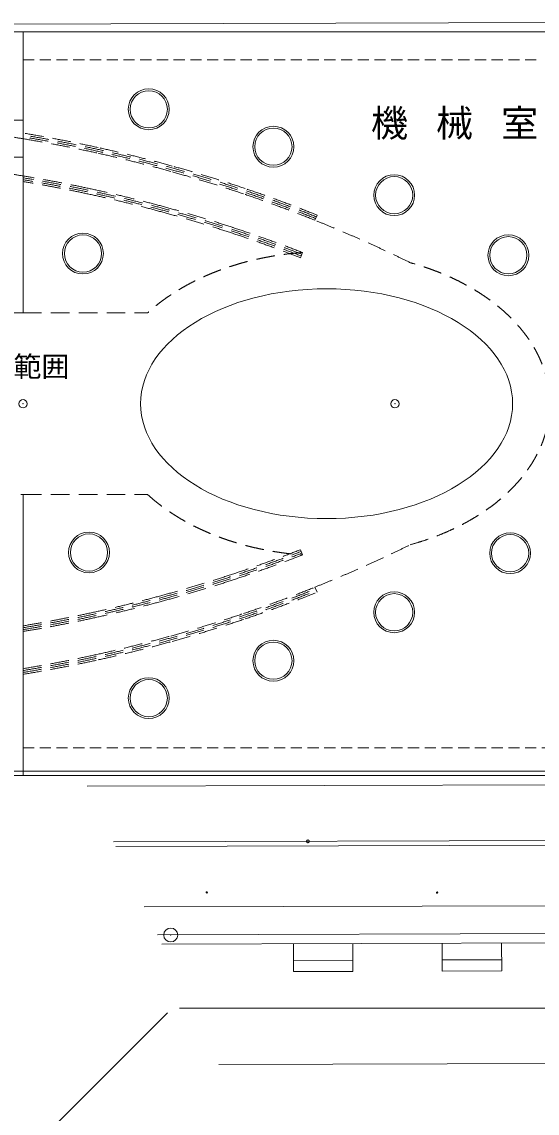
# Model space of a CAD drawing. Units: millimetres, scale not verified. Extents: x -287378 to 159522, y -165011 to 67197.
# Drawn here: x 55472 to 83183, y -30176 to 28514 of the extents above; entities that cross this region are included whole.
import ezdxf
from ezdxf.enums import TextEntityAlignment as Align

# ---------------------------------------------------------------- set-up
doc = ezdxf.new("R2010")
doc.units = ezdxf.units.MM
doc.header["$LTSCALE"] = 500
for name, pattern in [('CHAIN1', [8, 5, -1, 1, -1]), ('DASHED1', [1.8, 1.2, -0.6]), ('DASHED2', [3, 2, -1])]:
    doc.linetypes.add(name, pattern=pattern)
for name, color, linetype, lineweight in [('0-0_0_____\ue619', 4, 'Continuous', 9), ('0-2_______\ue619', 4, 'Continuous', 9), ('0-6_______\ue619', 7, 'Continuous', 9), ('0-8_______\ue619', 4, 'Continuous', 9), ('0-9_______\ue619', 4, 'DASHED1', 9), ('0-A_______\ue619', 4, 'DASHED2', 9), ('0-F_______\ue619', 7, 'Continuous', 9), ('1-0_現況__\ue619', 4, 'Continuous', 9), ('F-2__ﾞﾘｯﾄﾞ_y', 7, 'Continuous', 9)]:
    doc.layers.add(name, color=color, linetype=linetype, lineweight=lineweight)
doc.styles.add('ＭＳ ゴシック', font='')
doc.styles.get('ＭＳ ゴシック').set_extended_font_data('MS Gothic')

msp = doc.modelspace()

# ---------------------------------------------------------------- linework, layer by layer
at = {"layer": '0-0_0_____\ue619'}
for p, q in [((63943.8, -24521.5), (109051.2, -24521.5)), ((56763.3, -31327.7), (63303, -24786.7))]:
    msp.add_line(p, q, dxfattribs=at)
for centre, radius in [((55536.1, 7977.2), 225), ((55536.1, 7977.2), 9), ((55536.1, 7977.2), 9), ((75536.1, 7977.2), 225), ((75536.1, 7977.2), 9), ((75536.1, 7977.2), 9), ((65417.5, -18301.8), 37.6), ((77798.6, -18312.8), 37.6), ((63477.9, -20595.5), 375), ((63477.9, -20595.5), 15)]:
    msp.add_circle(centre, radius, dxfattribs=at)
at = {"layer": '0-2_______\ue619'}
for p, q in [((55536.1, 27977.1), (55536.1, 12857.1)), ((55536.1, 23227.2), (-90966.2, 23226.9)), ((-94502.3, 12857.1), (55536.1, 12857.1)), ((55536.1, 3097.2), (55536.1, -12022.2)), ((55536.1, -22.9), (55536.1, 2977.1)), ((55536.1, -3272.9), (55536.1, -142.9)), ((55536.1, -10402.9), (55536.1, -7272.9)), ((55536.1, -11782.3), (55536.1, -10522.9)), ((-90846.1, -11783), (132545.9, -11781.8)), ((39461.7, -11782.3), (132545.9, -11781.8))]:
    msp.add_line(p, q, dxfattribs=at)
at = {"layer": '0-2_______\ue619', "linetype": 'CHAIN1'}
msp.add_line((-90966.2, 21227.1), (55536.1, 21227.1), dxfattribs=at)
at = {"layer": '0-2_______\ue619', "linetype": 'DASHED1'}
msp.add_line((55536.1, -10522.9), (96664.5, -10522.8), dxfattribs=at)
at = {"layer": '0-2_______\ue619'}
for centre, radius in [((58757.6, 16052.9), 1100), ((58757.6, 16052.9), 1000), ((75536.1, 7977.2), 9), ((59084.3, -23.4), 1100), ((59084.3, -23.4), 1000)]:
    msp.add_circle(centre, radius, dxfattribs=at)
at = {"layer": '0-2_______\ue619', "linetype": 'DASHED2'}
for centre, start in [((43327.6, -51772.5), 80.63173), ((43327.6, -53772.5), 80.6317)]:
    msp.add_arc(centre, 75000, start, 99.36837, dxfattribs=at)
at = {"layer": '0-6_______\ue619'}
for p, q in [((96625.7, 27977.2), (-90966.2, 27976.8)), ((-90966.1, -12023), (96625.8, -12022))]:
    msp.add_line(p, q, dxfattribs=at)
at = {"layer": '0-8_______\ue619'}
for p, q in [((53132.3, 28392.3), (96565.4, 28514.1)), ((96538.3, -12485.7), (58988, -12591.1)), ((111373.2, -15444), (60403.5, -15587.2)), ((111305.7, -15694.2), (60521.5, -15836.9)), ((70782.3, -15551.8), (70782.1, -15555.5)), ((70782.1, -15555.5), (70782.1, -15559.1)), ((70782.1, -15559.1), (70782.2, -15562.7)), ((70782.2, -15562.7), (70782.6, -15566.4)), ((70782.7, -15548.2), (70782.3, -15551.8)), ((70782.6, -15566.4), (70783.1, -15570)), ((70783.3, -15544.6), (70782.7, -15548.2)), ((70783.1, -15570), (70783.8, -15573.6)), ((70784, -15541), (70783.3, -15544.6)), ((70785, -15537.5), (70784, -15541)), ((70786, -15534), (70785, -15537.5)), ((70787.3, -15530.6), (70786, -15534)), ((70786.9, -15584), (70788.3, -15587.4)), ((70788.8, -15527.2), (70787.3, -15530.6)), ((70788.3, -15587.4), (70789.1, -15589)), ((70790.4, -15524), (70788.8, -15527.2)), ((70789.1, -15589), (70791.6, -15593.9)), ((70792.1, -15520.8), (70790.4, -15524)), ((70791.6, -15593.9), (70793.5, -15597)), ((70794.1, -15517.7), (70792.1, -15520.8)), ((70793.5, -15597), (70795.5, -15600)), ((70796.1, -15514.7), (70794.1, -15517.7)), ((70795.5, -15600), (70797.7, -15602.9)), ((70798.3, -15511.8), (70796.1, -15514.7)), ((70797.7, -15602.9), (70800, -15605.8)), ((70800.7, -15509.1), (70798.3, -15511.8)), ((70800, -15605.8), (70802.5, -15608.4)), ((70803.2, -15506.4), (70800.7, -15509.1)), ((70802.5, -15608.4), (70805, -15611)), ((70805.8, -15503.9), (70803.2, -15506.4)), ((70805, -15611), (70807.8, -15613.4)), ((70808.6, -15501.5), (70805.8, -15503.9)), ((70807.8, -15613.4), (70810.6, -15615.7)), ((70811.5, -15499.2), (70808.6, -15501.5)), ((70810.6, -15615.7), (70813.5, -15617.9)), ((70814.5, -15497.1), (70811.5, -15499.2)), ((70813.5, -15617.9), (70816.6, -15619.9)), ((70817.5, -15495.2), (70814.5, -15497.1)), ((70816.6, -15619.9), (70819.7, -15621.7)), ((70820.7, -15493.4), (70817.5, -15495.2)), ((70819.7, -15621.7), (70823, -15623.4)), ((70823.9, -15491.8), (70820.7, -15493.4)), ((70823, -15623.4), (70826.3, -15625)), ((70827.3, -15490.2), (70823.9, -15491.8)), ((70826.3, -15625), (70829.6, -15626.3)), ((70830.7, -15489), (70827.3, -15490.2)), ((70829.6, -15626.3), (70833.1, -15627.5)), ((70834.1, -15487.9), (70830.7, -15489)), ((70833.1, -15627.5), (70836.6, -15628.5)), ((70837.7, -15486.9), (70834.1, -15487.9)), ((70836.6, -15628.5), (70840.2, -15629.3)), ((70841.2, -15486.1), (70837.7, -15486.9)), ((70840.2, -15629.3), (70843.7, -15630)), ((70844.8, -15485.5), (70841.2, -15486.1)), ((70843.7, -15630), (70847.4, -15630.5)), ((70848.4, -15485.1), (70844.8, -15485.5)), ((70847.4, -15630.5), (70850.9, -15630.8)), ((70852, -15484.8), (70848.4, -15485.1)), ((70850.9, -15630.8), (70854.6, -15630.9)), ((70855.7, -15484.8), (70852, -15484.8)), ((70854.6, -15630.9), (70858.2, -15630.8)), ((70859.3, -15484.9), (70855.7, -15484.8)), ((70858.2, -15630.8), (70861.9, -15630.6)), ((70862.9, -15485.2), (70859.3, -15484.9)), ((70861.9, -15630.6), (70865.5, -15630.2)), ((70866.6, -15485.6), (70862.9, -15485.2)), ((70865.5, -15630.2), (70869.1, -15629.5)), ((70870.1, -15486.3), (70866.6, -15485.6)), ((70869.1, -15629.5), (70872.6, -15628.7)), ((70873.7, -15487.1), (70870.1, -15486.3)), ((70872.6, -15628.7), (70876.2, -15627.8)), ((70877.2, -15488.1), (70873.7, -15487.1)), ((70876.2, -15627.8), (70879.7, -15626.7)), ((70880.6, -15489.3), (70877.2, -15488.1)), ((70879.7, -15626.7), (70883, -15625.3)), ((70884, -15490.7), (70880.6, -15489.3)), ((70883, -15625.3), (70886.4, -15623.8)), ((70887.3, -15492.2), (70884, -15490.7)), ((70886.4, -15623.8), (70889.6, -15622.2)), ((70890.6, -15493.9), (70887.3, -15492.2)), ((70889.6, -15622.2), (70892.8, -15620.4)), ((70893.7, -15495.8), (70890.6, -15493.9)), ((70892.8, -15620.4), (70895.9, -15618.5)), ((70896.7, -15497.7), (70893.7, -15495.8)), ((70895.9, -15618.5), (70898.8, -15616.4)), ((70899.7, -15499.9), (70896.7, -15497.7)), ((70898.8, -15616.4), (70901.7, -15614.1)), ((70902.5, -15502.2), (70899.7, -15499.9)), ((70901.7, -15614.1), (70904.4, -15611.7)), ((70905.2, -15504.6), (70902.5, -15502.2)), ((70904.4, -15611.7), (70907.1, -15609.2)), ((70907.8, -15507.2), (70905.2, -15504.6)), ((70907.1, -15609.2), (70909.5, -15606.6)), ((70910.3, -15509.9), (70907.8, -15507.2)), ((70909.5, -15606.6), (70911.9, -15603.8)), ((70912.6, -15512.7), (70910.3, -15509.9)), ((70911.9, -15603.8), (70914.2, -15600.9)), ((70914.7, -15515.6), (70912.6, -15512.7)), ((70914.2, -15600.9), (70916.2, -15597.9)), ((70916.8, -15518.6), (70914.7, -15515.6)), ((70916.2, -15597.9), (70918.2, -15594.8)), ((70918.7, -15521.8), (70916.8, -15518.6)), ((70918.2, -15594.8), (70919.9, -15591.6)), ((70920.4, -15525), (70918.7, -15521.8)), ((70919.9, -15591.6), (70921.5, -15588.3)), ((70922, -15528.2), (70920.4, -15525)), ((70921.5, -15588.3), (70923, -15585)), ((70923.3, -15531.6), (70922, -15528.2)), ((70923, -15585), (70924.2, -15581.6)), ((70924.6, -15535), (70923.3, -15531.6)), ((70924.2, -15581.6), (70925.4, -15578.1)), ((70925.6, -15538.5), (70924.6, -15535)), ((70925.4, -15578.1), (70926.3, -15574.6)), ((70926.5, -15542.1), (70925.6, -15538.5)), ((70926.3, -15574.6), (70927, -15571)), ((70927.2, -15545.7), (70926.5, -15542.1)), ((70927, -15571), (70927.5, -15567.4)), ((70927.7, -15549.3), (70927.2, -15545.7)), ((70927.5, -15567.4), (70928, -15563.8)), ((70928.1, -15552.9), (70927.7, -15549.3)), ((70928, -15563.8), (70928.2, -15560.2)), ((70928.2, -15556.5), (70928.1, -15552.9)), ((70928.2, -15560.2), (70928.2, -15556.5)), ((106143, -18958.7), (62055, -19082.6)), ((107619.3, -20454.6), (62762.8, -20580.5)), ((107620.7, -20954.6), (62998.7, -21079.9)), ((70076.8, -22560), (70072.6, -21060.1)), ((73276.8, -22551.1), (73272.5, -21051.1)), ((78076.7, -22537.7), (78072.5, -21037.7)), ((81276.6, -22528.7), (81272.5, -21028.7)), ((73275, -21951), (70075.1, -21960.1)), ((81275, -21928.7), (78075, -21937.7)), ((73276.8, -22551.1), (70076.8, -22560)), ((81276.6, -22528.7), (78076.7, -22537.7)), ((66058.6, -27556.1), (108277.3, -27445.6))]:
    msp.add_line(p, q, dxfattribs=at)
msp.add_lwpolyline([(70783.8, -15573.6), (70784.7, -15577.1), (70785.7, -15580.6), (70786.9, -15584)], dxfattribs=at)
at = {"layer": '0-9_______\ue619'}
msp.add_line((55536.1, -10522.9), (96664.5, -10522.8), dxfattribs=at)
at = {"layer": '0-A_______\ue619', "linetype": 'DASHED1'}
for p, q in [((55536.1, 26477.1), (83235.7, 26477.1)), ((55536.1, -10522.9), (96664.5, -10522.8))]:
    msp.add_line(p, q, dxfattribs=at)
at = {"layer": '0-A_______\ue619'}
for p, q in [((71346.4, 18120.5), (71234.8, 17842.1)), ((70559.4, 16109), (70450.2, 15829.7)), ((55536.1, 12857.1), (62230.5, 12857.1)), ((55536.1, 3097.2), (62230.5, 3097.2)), ((70450.2, 124.7), (70559.2, -153.7)), ((71234.5, -1887.9), (71346.1, -2166.3))]:
    msp.add_line(p, q, dxfattribs=at)
at = {"layer": '0-A_______\ue619', "linetype": 'Continuous'}
for centre, radius in [((62298.1, 23810.7), 1100), ((62298.1, 23810.7), 1000), ((69000, 21797.8), 1100), ((69000, 21797.8), 1000), ((75494.5, 19192.3), 1100), ((75494.5, 19192.3), 1000), ((81636.2, 15962.1), 1100), ((81636.2, 15962.1), 1000), ((81729.4, -60.9), 1100), ((81729.4, -60.9), 1000), ((75494.6, -3238), 1100), ((75494.6, -3238), 1000), ((69000, -5843.4), 1100), ((69000, -5843.4), 1000), ((62298.2, -7856.4), 1100), ((62298.2, -7856.4), 1000)]:
    msp.add_circle(centre, radius, dxfattribs=at)
at = {"layer": '0-A_______\ue619'}
for centre, radius, start, end in [((43327.6, -51772.5), 75300, 77.54079, 80.66935), ((43327.6, -51772.5), 75200, 68.15508, 80.65681), ((43327.6, -51772.5), 75100, 68.15508, 80.64424), ((43327.6, -51772.5), 75000, 77.54079, 80.6317), ((43327.6, -51772.5), 75300, 74.41219, 77.54079), ((43327.6, -51772.5), 75000, 74.41219, 77.54079), ((43327.6, -51772.5), 75300, 71.28363, 74.41221), ((43327.6, -53772.5), 75000, 77.87039, 80.6317), ((43327.6, -53772.5), 74900, 68.71015, 80.61905), ((43327.6, -53772.5), 74800, 68.71015, 80.60638), ((43327.6, -51772.5), 75000, 71.28363, 74.41221), ((43327.6, -53772.5), 74700, 77.87173, 80.59373), ((43327.6, -53772.5), 75000, 74.82276, 77.87039), ((43327.6, -51772.5), 75300, 68.15508, 71.28363), ((43327.6, -53772.5), 74700, 74.82443, 77.87173), ((43327.6, -51772.5), 75000, 68.15508, 71.28363), ((43327.6, -53772.5), 74700, 71.77587, 74.82443), ((43327.6, -53772.5), 75000, 71.7739, 74.82276), ((43327.6, -51772.5), 75000, 63.86654, 68.15508), ((43327.6, -53772.5), 74700, 68.71015, 71.77587), ((43327.6, -53772.5), 75000, 68.71015, 71.7739), ((43327.5, 69726.8), 74800, 279.3937, 291.29), ((43327.5, 69726.8), 74700, 288.22401, 291.28997), ((43327.5, 67726.8), 75000, 291.84472, 296.13364), ((43327.5, 69726.8), 74900, 279.38105, 291.29), ((43327.5, 69726.8), 75000, 288.22598, 291.29), ((43327.5, 69726.8), 74700, 285.17553, 288.22401), ((43327.5, 69726.8), 75000, 285.17717, 288.22598), ((43327.5, 67726.8), 75100, 279.3558, 291.84472), ((43327.5, 67726.8), 75200, 279.34326, 291.84472), ((43327.5, 67726.8), 75000, 288.71622, 291.84472), ((43327.5, 67726.8), 75300, 288.71622, 291.84472), ((43327.5, 69726.8), 74700, 282.12829, 285.17553), ((43327.5, 69726.8), 75000, 282.1296, 285.17717), ((43327.5, 69726.8), 74700, 279.40635, 282.12829), ((43327.5, 67726.8), 75000, 285.58772, 288.71622), ((43327.5, 69726.8), 75000, 279.36837, 282.1296), ((43327.5, 67726.8), 75300, 285.58772, 288.71622), ((43327.5, 67726.8), 75000, 282.45922, 285.58772), ((43327.5, 67726.8), 75300, 282.45922, 285.58772), ((43327.5, 67726.8), 75000, 279.36837, 282.45922), ((43327.5, 67726.8), 75300, 279.33072, 282.45922)]:
    msp.add_arc(centre, radius, start, end, dxfattribs=at)
for start_param, end_param in [(1.6795369, 2.5023999), (5.6710877, 7.4694976), (3.780797, 4.6036539), (5.0968857, 5.6710877)]:
    msp.add_ellipse((71861.4, 7977.2), major_axis=(12000, 0), ratio=0.6816, start_param=start_param, end_param=end_param, dxfattribs=at)
at = {"layer": '0-A_______\ue619', "linetype": 'Continuous'}
msp.add_ellipse((71861.4, 7977.2), major_axis=(10000, 0), ratio=0.618, dxfattribs=at)
at = {"layer": '0-F_______\ue619'}
msp.add_line((55536.1, 3097.2), (55416.1, 3097.2), dxfattribs=at)

# ---------------------------------------------------------------- texts
at = {"layer": '1-0_現況__\ue619', "color": 7, "insert": (74242.4, 22168.9), "char_height": 1466, "attachment_point": 7, "style": 'ＭＳ ゴシック'}
msp.add_mtext('\\T1.75;機械室', dxfattribs=at)
at = {"layer": 'F-2__ﾞﾘｯﾄﾞ_y', "style": 'ＭＳ ゴシック'}
msp.add_text('トイレ計画可能範囲', height=1100, dxfattribs=at).set_placement((44520.9, 9093.9), align=Align.BOTTOM_LEFT)

doc.saveas('drawing.dxf')
